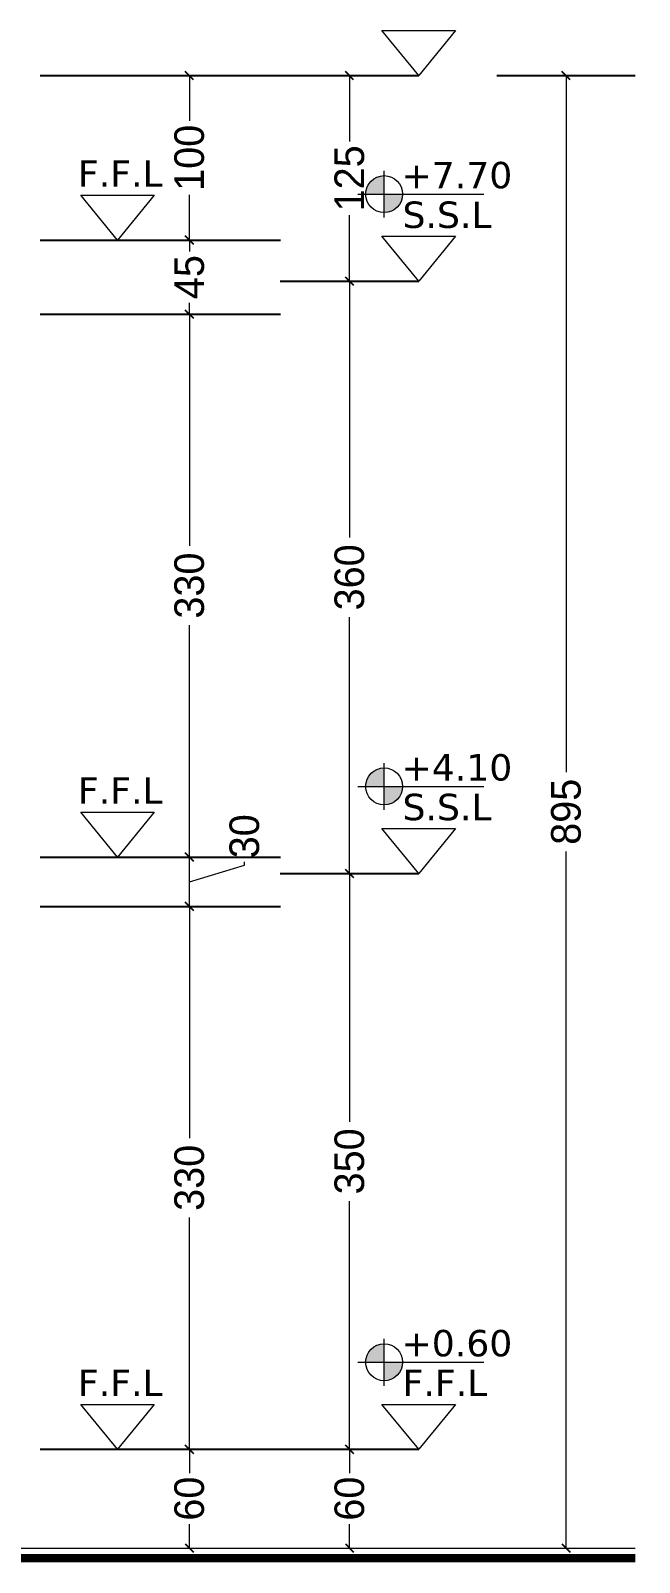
# Model space of a CAD drawing. Header units: centimetres. Extents: x 7997 to 116674, y 1017 to 13844.
# Drawn here: x 71477 to 71847, y 8906 to 9837 of the extents above; entities that cross this region are included whole.
import ezdxf

# ---------------------------------------------------------------- set-up
doc = ezdxf.new("R2010")
doc.units = ezdxf.units.CM
doc.header["$LTSCALE"] = 200
doc.header["$PDMODE"] = 2
doc.linetypes.add('CENTER2', pattern=[1.125, 0.75, -0.125, 0.125, -0.125])
for name, color, linetype in [('AXIS', 9, 'CENTER2'), ('DIM', 11, 'Continuous'), ('STEP', 7, 'Continuous')]:
    doc.layers.add(name, color=color, linetype=linetype)
for name, color, linetype, lineweight in [('HAT', 8, 'Continuous', 9), ('Level 10', 7, 'Continuous', 0), ('TEXT', 6, 'Continuous', 18), ('WALL', 3, 'Continuous', 25)]:
    doc.layers.add(name, color=color, linetype=linetype, lineweight=lineweight)
doc.styles.add('sheet notes', font='verdana.ttf')
doc.styles.add('T2', font='')
doc.styles.get('T2').set_extended_font_data('Elisia')
doc.dimstyles.new('NORMAL', dxfattribs={"dimtxt": 18, "dimasz": 5, "dimexe": 5, "dimexo": 5, "dimgap": 1, "dimtad": 0, "dimdec": 0, "dimdsep": 46, "dimtxsty": 'T2', "dimblk1": 'OBLIQUE', "dimblk2": 'OBLIQUE', "dimsah": 1, "dimcen": 0.09, "dimclrd": 4, "dimclre": 4, "dimclrt": 6, "dimadec": 0, "dimazin": 0, "dimtfac": 1, "dimtdec": 0, "dimtofl": 0, "dimtmove": 1, "dimatfit": 2, "dimldrblk": 'OPEN30', "dimfxl": 0, "dimtolj": 1, "dimtzin": 0, "dimlwd": 5, "dimlwe": 5, "dimarcsym": 0})

# ---------------------------------------------------------------- blocks, each defined once
blk = doc.blocks.new('SDF')
at = {"layer": 'TEXT'}
h = blk.add_hatch(color=256, dxfattribs=at)
h.paths.add_polyline_path([(0, 0.05), (-11.25, 0.05, -0.414214), (0, 11.3)])
h.paths.add_polyline_path([(0, 0.05), (11.25, 0.05, -0.414214), (0, -11.2)])
for p, q in [((0, -14.21), (0, 14.21)), ((-16.06, 0.05), (60.5, 0.05))]:
    blk.add_line(p, q, dxfattribs=at)
blk.add_circle((0, 0.05), 11.25, dxfattribs=at)
blk = doc.blocks.new('_OBLIQUE')
at = {"color": 0, "linetype": 'ByBlock'}
blk.add_line((-0.5, -0.5), (0.5, 0.5), dxfattribs=at)
blk = doc.blocks.new('*D948')
at = {"layer": 'Defpoints', "color": 0, "transparency": 16777216}
for p in [(71670.4, 8974.77), (71670.4, 8974.77), (71670.4, 8914.77)]:
    blk.add_point(p, dxfattribs=at)
at = {"layer": 'WALL', "color": 4, "lineweight": 5, "transparency": 16777216}
for p, q in [((71670.4, 8974.77), (71670.4, 8960.34)), ((71670.4, 8914.77), (71670.4, 8929.2))]:
    blk.add_line(p, q, dxfattribs=at)
at = {"layer": 'WALL', "color": 4, "lineweight": 5, "transparency": 16777216, "xscale": 5, "yscale": 5, "zscale": 5}
for p, rotation in [((71670.4, 8974.77), 90), ((71670.4, 8914.77), 270)]:
    blk.add_blockref('_OBLIQUE', p, dxfattribs=dict(at, rotation=rotation))
at = {"layer": 'WALL', "color": 6, "transparency": 16777216, "insert": (71670.4, 8944.77), "char_height": 18, "attachment_point": 5, "rotation": 90, "style": 'T2'}
blk.add_mtext('\\A1;60', dxfattribs=at)
blk = doc.blocks.new('_Open30')
at = {"color": 0, "linetype": 'ByBlock', "lineweight": -2}
for p, q in [((-1, 0.27), (0, 0)), ((0, 0), (-1, -0.27)), ((0, 0), (-1, 0))]:
    blk.add_line(p, q, dxfattribs=at)
blk = doc.blocks.new('*D949')
at = {"layer": 'Defpoints', "color": 0, "transparency": 16777216}
for p in [(71802.06, 9809.77), (71802.06, 9809.77), (71802.06, 8914.77)]:
    blk.add_point(p, dxfattribs=at)
at = {"layer": 'WALL', "color": 4, "lineweight": 5, "transparency": 16777216}
for p, q in [((71802.06, 9809.77), (71802.06, 9386.41)), ((71802.06, 8914.77), (71802.06, 9338.12))]:
    blk.add_line(p, q, dxfattribs=at)
at = {"layer": 'WALL', "color": 4, "lineweight": 5, "transparency": 16777216, "xscale": 5, "yscale": 5, "zscale": 5}
for p, rotation in [((71802.06, 9809.77), 90), ((71802.06, 8914.77), 270)]:
    blk.add_blockref('_OBLIQUE', p, dxfattribs=dict(at, rotation=rotation))
at = {"layer": 'WALL', "color": 6, "transparency": 16777216, "insert": (71802.06, 9362.27), "char_height": 18, "attachment_point": 5, "rotation": 90, "style": 'T2'}
blk.add_mtext('\\A1;895', dxfattribs=at)
blk = doc.blocks.new('*D950')
at = {"layer": 'Defpoints', "color": 0, "transparency": 16777216}
for p in [(71573.06, 8974.77), (71573.06, 8974.77), (71573.06, 8914.77)]:
    blk.add_point(p, dxfattribs=at)
at = {"layer": 'WALL', "color": 4, "lineweight": 5, "transparency": 16777216}
for p, q in [((71573.06, 8974.77), (71573.06, 8960.34)), ((71573.06, 8914.77), (71573.06, 8929.2))]:
    blk.add_line(p, q, dxfattribs=at)
at = {"layer": 'WALL', "color": 4, "lineweight": 5, "transparency": 16777216, "xscale": 5, "yscale": 5, "zscale": 5}
for p, rotation in [((71573.06, 8974.77), 90), ((71573.06, 8914.77), 270)]:
    blk.add_blockref('_OBLIQUE', p, dxfattribs=dict(at, rotation=rotation))
at = {"layer": 'WALL', "color": 6, "transparency": 16777216, "insert": (71573.06, 8944.77), "char_height": 18, "attachment_point": 5, "rotation": 90, "style": 'T2'}
blk.add_mtext('\\A1;60', dxfattribs=at)
blk = doc.blocks.new('*D951')
at = {"layer": 'Defpoints', "color": 0, "transparency": 16777216}
for p in [(71573.06, 9334.77), (71573.06, 9334.77), (71573.06, 9304.77)]:
    blk.add_point(p, dxfattribs=at)
at = {"layer": 'WALL', "color": 4, "lineweight": 5, "transparency": 16777216}
for p, q in [((71573.06, 9304.77), (71573.06, 9334.77)), ((71573.06, 9319.77), (71606.56, 9329.82)), ((71606.56, 9329.82), (71606.56, 9331.82))]:
    blk.add_line(p, q, dxfattribs=at)
at = {"layer": 'WALL', "color": 4, "lineweight": 5, "transparency": 16777216, "xscale": 5, "yscale": 5, "zscale": 5}
for p, rotation in [((71573.06, 9334.77), 90), ((71573.06, 9304.77), 270)]:
    blk.add_blockref('_OBLIQUE', p, dxfattribs=dict(at, rotation=rotation))
at = {"layer": 'WALL', "color": 6, "transparency": 16777216, "insert": (71606.56, 9347.39), "char_height": 18, "attachment_point": 5, "rotation": 90, "style": 'T2'}
blk.add_mtext('\\A1;30', dxfattribs=at)
blk = doc.blocks.new('*D952')
at = {"layer": 'Defpoints', "color": 0, "transparency": 16777216}
for p in [(71573.06, 9709.77), (71573.06, 9709.77), (71573.06, 9664.77)]:
    blk.add_point(p, dxfattribs=at)
at = {"layer": 'WALL', "color": 4, "lineweight": 5, "transparency": 16777216}
for p, q in [((71573.06, 9709.77), (71573.06, 9702.84)), ((71573.06, 9664.77), (71573.06, 9671.7))]:
    blk.add_line(p, q, dxfattribs=at)
at = {"layer": 'WALL', "color": 4, "lineweight": 5, "transparency": 16777216, "xscale": 5, "yscale": 5, "zscale": 5}
for p, rotation in [((71573.06, 9709.77), 90), ((71573.06, 9664.77), 270)]:
    blk.add_blockref('_OBLIQUE', p, dxfattribs=dict(at, rotation=rotation))
at = {"layer": 'WALL', "color": 6, "transparency": 16777216, "insert": (71573.06, 9687.27), "char_height": 18, "attachment_point": 5, "rotation": 90, "style": 'T2'}
blk.add_mtext('\\A1;45', dxfattribs=at)
blk = doc.blocks.new('*D953')
at = {"layer": 'Defpoints', "color": 0, "transparency": 16777216}
for p in [(71573.06, 9304.77), (71603.7, 9304.77), (71573.06, 8974.77)]:
    blk.add_point(p, dxfattribs=at)
at = {"layer": 'DIM', "color": 4, "lineweight": 5, "transparency": 16777216}
for p, q in [((71598.7, 9304.77), (71568.06, 9304.77)), ((71573.06, 9304.77), (71573.06, 9163.91)), ((71573.06, 8974.77), (71573.06, 9115.62))]:
    blk.add_line(p, q, dxfattribs=at)
at = {"layer": 'DIM', "color": 4, "lineweight": 5, "transparency": 16777216, "xscale": 5, "yscale": 5, "zscale": 5}
for p, rotation in [((71573.06, 9304.77), 90), ((71573.06, 8974.77), 270)]:
    blk.add_blockref('_OBLIQUE', p, dxfattribs=dict(at, rotation=rotation))
at = {"layer": 'DIM', "color": 6, "transparency": 16777216, "insert": (71573.06, 9139.77), "char_height": 18, "attachment_point": 5, "rotation": 90, "style": 'T2'}
blk.add_mtext('\\A1;330', dxfattribs=at)
blk = doc.blocks.new('*D954')
at = {"layer": 'Defpoints', "color": 0, "transparency": 16777216}
for p in [(71573.06, 9664.77), (71603.7, 9664.77), (71573.06, 9334.77)]:
    blk.add_point(p, dxfattribs=at)
at = {"layer": 'DIM', "color": 4, "lineweight": 5, "transparency": 16777216}
for p, q in [((71598.7, 9664.77), (71568.06, 9664.77)), ((71573.06, 9664.77), (71573.06, 9523.91)), ((71573.06, 9334.77), (71573.06, 9475.62))]:
    blk.add_line(p, q, dxfattribs=at)
at = {"layer": 'DIM', "color": 4, "lineweight": 5, "transparency": 16777216, "xscale": 5, "yscale": 5, "zscale": 5}
for p, rotation in [((71573.06, 9664.77), 90), ((71573.06, 9334.77), 270)]:
    blk.add_blockref('_OBLIQUE', p, dxfattribs=dict(at, rotation=rotation))
at = {"layer": 'DIM', "color": 6, "transparency": 16777216, "insert": (71573.06, 9499.77), "char_height": 18, "attachment_point": 5, "rotation": 90, "style": 'T2'}
blk.add_mtext('\\A1;330', dxfattribs=at)
blk = doc.blocks.new('*D971')
at = {"layer": 'Defpoints', "color": 0, "transparency": 16777216}
for p in [(71571.38, 9809.77), (71573.06, 9809.77), (71573.06, 9709.77)]:
    blk.add_point(p, dxfattribs=at)
at = {"layer": 'DIM', "color": 4, "lineweight": 5, "transparency": 16777216}
for p, q in [((71573.06, 9809.77), (71573.06, 9782.2)), ((71576.38, 9809.77), (71578.06, 9809.77)), ((71573.06, 9709.77), (71573.06, 9737.34))]:
    blk.add_line(p, q, dxfattribs=at)
at = {"layer": 'DIM', "color": 4, "lineweight": 5, "transparency": 16777216, "xscale": 5, "yscale": 5, "zscale": 5}
for p, rotation in [((71573.06, 9809.77), 90), ((71573.06, 9709.77), 270)]:
    blk.add_blockref('_OBLIQUE', p, dxfattribs=dict(at, rotation=rotation))
at = {"layer": 'DIM', "color": 6, "transparency": 16777216, "insert": (71573.06, 9759.77), "char_height": 18, "attachment_point": 5, "rotation": 90, "style": 'T2'}
blk.add_mtext('\\A1;100', dxfattribs=at)
blk = doc.blocks.new('*D972')
at = {"layer": 'Defpoints', "color": 0, "transparency": 16777216}
for p in [(71670.4, 9324.77), (71670.4, 9324.77), (71670.4, 8974.77)]:
    blk.add_point(p, dxfattribs=at)
at = {"layer": 'DIM', "color": 4, "lineweight": 5, "transparency": 16777216}
for p, q in [((71670.4, 9324.77), (71670.4, 9173.91)), ((71670.4, 8974.77), (71670.4, 9125.62))]:
    blk.add_line(p, q, dxfattribs=at)
at = {"layer": 'DIM', "color": 4, "lineweight": 5, "transparency": 16777216, "xscale": 5, "yscale": 5, "zscale": 5}
for p, rotation in [((71670.4, 9324.77), 90), ((71670.4, 8974.77), 270)]:
    blk.add_blockref('_OBLIQUE', p, dxfattribs=dict(at, rotation=rotation))
at = {"layer": 'DIM', "color": 6, "transparency": 16777216, "insert": (71670.4, 9149.77), "char_height": 18, "attachment_point": 5, "rotation": 90, "style": 'T2'}
blk.add_mtext('\\A1;350', dxfattribs=at)
blk = doc.blocks.new('*D973')
at = {"layer": 'Defpoints', "color": 0, "transparency": 16777216}
for p in [(71670.4, 9684.77), (71670.4, 9684.77), (71670.4, 9324.77)]:
    blk.add_point(p, dxfattribs=at)
at = {"layer": 'DIM', "color": 4, "lineweight": 5, "transparency": 16777216}
for p, q in [((71670.4, 9684.77), (71670.4, 9528.91)), ((71670.4, 9324.77), (71670.4, 9480.62))]:
    blk.add_line(p, q, dxfattribs=at)
at = {"layer": 'DIM', "color": 4, "lineweight": 5, "transparency": 16777216, "xscale": 5, "yscale": 5, "zscale": 5}
for p, rotation in [((71670.4, 9684.77), 90), ((71670.4, 9324.77), 270)]:
    blk.add_blockref('_OBLIQUE', p, dxfattribs=dict(at, rotation=rotation))
at = {"layer": 'DIM', "color": 6, "transparency": 16777216, "insert": (71670.4, 9504.77), "char_height": 18, "attachment_point": 5, "rotation": 90, "style": 'T2'}
blk.add_mtext('\\A1;360', dxfattribs=at)
blk = doc.blocks.new('*D974')
at = {"layer": 'Defpoints', "color": 0, "transparency": 16777216}
for p in [(71670.4, 9809.77), (71670.4, 9809.77), (71670.4, 9684.77)]:
    blk.add_point(p, dxfattribs=at)
at = {"layer": 'DIM', "color": 4, "lineweight": 5, "transparency": 16777216}
for p, q in [((71670.4, 9809.77), (71670.4, 9769.7)), ((71670.4, 9684.77), (71670.4, 9724.84))]:
    blk.add_line(p, q, dxfattribs=at)
at = {"layer": 'DIM', "color": 4, "lineweight": 5, "transparency": 16777216, "xscale": 5, "yscale": 5, "zscale": 5}
for p, rotation in [((71670.4, 9809.77), 90), ((71670.4, 9684.77), 270)]:
    blk.add_blockref('_OBLIQUE', p, dxfattribs=dict(at, rotation=rotation))
at = {"layer": 'DIM', "color": 6, "transparency": 16777216, "insert": (71670.4, 9747.27), "char_height": 18, "attachment_point": 5, "rotation": 90, "style": 'T2'}
blk.add_mtext('\\A1;125', dxfattribs=at)

msp = doc.modelspace()

# ---------------------------------------------------------------- linework, layer by layer
at = {"layer": 'AXIS'}
for p, q in [((69457.2783, 9809.7671), (71628.4998, 9809.7671)), ((69457.2783, 9709.7671), (71628.4998, 9709.7671)), ((69457.2783, 9664.7671), (71628.4998, 9664.7671)), ((69457.2783, 9334.7671), (71628.4998, 9334.7671)), ((69457.2783, 9304.7671), (71628.4998, 9304.7671)), ((69457.2783, 8974.7671), (71628.4998, 8974.7671))]:
    msp.add_line(p, q, dxfattribs=at)
at = {"layer": 'HAT'}
for points in [[(71690.1583, 9837.0808), (71734.7691, 9837.0808), (71712.4637, 9809.7671)], [(71507.0147, 9737.0808), (71551.6255, 9737.0808), (71529.3201, 9709.7671)], [(71690.1583, 9712.0808), (71734.7691, 9712.0808), (71712.4637, 9684.7671)], [(71507.0147, 9362.0808), (71551.6255, 9362.0808), (71529.3201, 9334.7671)], [(71690.1583, 9352.0808), (71734.7691, 9352.0808), (71712.4637, 9324.7671)], [(71507.0147, 9002.0808), (71551.6255, 9002.0808), (71529.3201, 8974.7671)], [(71690.1583, 9002.0808), (71734.7691, 9002.0808), (71712.4637, 8974.7671)]]:
    msp.add_lwpolyline(points, close=True, dxfattribs=at)
at = {"layer": 'Level 10'}
msp.add_line((69457.2783, 8914.7671), (71844.1228, 8914.7671), dxfattribs=at)
at = {"layer": 'Level 10', "const_width": 5}
msp.add_lwpolyline([(71844.1228, 8908.5375), (69457.2783, 8908.5375)], dxfattribs=at)
at = {"layer": 'STEP'}
for p, q in [((71529.3201, 9809.7671), (71613.4389, 9809.7671)), ((71628.3449, 9809.7671), (71712.4637, 9809.7671)), ((71760.0041, 9809.7671), (71844.1228, 9809.7671)), ((71529.3201, 9709.7671), (71613.4389, 9709.7671)), ((71628.3449, 9684.7671), (71712.4637, 9684.7671)), ((71529.3201, 9664.7671), (71613.4389, 9664.7671)), ((71529.3201, 9334.7671), (71613.4389, 9334.7671)), ((71628.3449, 9324.7671), (71712.4637, 9324.7671)), ((71529.3201, 9304.7671), (71613.4389, 9304.7671)), ((71529.3201, 8974.7671), (71613.4389, 8974.7671)), ((71628.3449, 8974.7671), (71712.4637, 8974.7671))]:
    msp.add_line(p, q, dxfattribs=at)

# ---------------------------------------------------------------- block references
at = {"layer": 'DIM'}
for p in [(71691.4792, 9737.6407), (71691.4792, 9377.6407), (71691.4792, 9027.6407)]:
    msp.add_blockref('SDF', p, dxfattribs=at)

# ---------------------------------------------------------------- texts
at = {"layer": 'TEXT', "style": 'sheet notes'}
for s, p in [('F.F.L', (71505.2955, 9742.1681)), ('+7.70', (71701.9766, 9741.2756)), ('S.S.L', (71702.642, 9717.1681)), ('+4.10', (71701.9766, 9381.2756)), ('F.F.L', (71505.2955, 9367.1681)), ('S.S.L', (71702.642, 9357.1681)), ('+0.60', (71701.9766, 9031.2756)), ('F.F.L', (71505.2955, 9007.1681)), ('F.F.L', (71702.642, 9007.1681))]:
    msp.add_text(s, height=16.03652, dxfattribs=at).set_placement(p)

# ---------------------------------------------------------------- dimensions: what is measured, and where the dimension line sits
at = {"layer": 'DIM'}
for base, p1, p2, picture, middle in [((71573.0578, 9809.7671), (71573.0578, 9709.7671), (71571.3795, 9809.7671), '*D971', (71573.0578, 9759.7671)), ((71670.4043, 9809.7671), (71670.4043, 9684.7671), (71670.4043, 9809.7671), '*D974', (71670.4043, 9747.2671)), ((71670.4043, 9684.7671), (71670.4043, 9324.7671), (71670.4043, 9684.7671), '*D973', (71670.4043, 9504.7671)), ((71573.0578, 9664.7671), (71573.0578, 9334.7671), (71603.7004, 9664.7671), '*D954', (71573.0578, 9499.7671)), ((71670.4043, 9324.7671), (71670.4043, 8974.7671), (71670.4043, 9324.7671), '*D972', (71670.4043, 9149.7671)), ((71573.0578, 9304.7671), (71573.0578, 8974.7671), (71603.7004, 9304.7671), '*D953', (71573.0578, 9139.7671))]:
    dim = msp.add_linear_dim(base=base, p1=p1, p2=p2, angle=90, dimstyle='NORMAL', dxfattribs=at)
    dim.commit()
    dim.dimension.update_dxf_attribs({"geometry": picture, "text_midpoint": middle})
at = {"layer": 'WALL'}
for base, p1, p2, picture, middle in [((71802.0634, 9809.7671), (71802.0634, 8914.7671), (71802.0634, 9809.7671), '*D949', (71802.0634, 9362.2671)), ((71573.0578, 9709.7671), (71573.0578, 9664.7671), (71573.0578, 9709.7671), '*D952', (71573.0578, 9687.2671)), ((71573.0578, 9334.7671), (71573.0578, 9304.7671), (71573.0578, 9334.7671), '*D951', (71606.5578, 9332.8171)), ((71573.0578, 8974.7671), (71573.0578, 8914.7671), (71573.0578, 8974.7671), '*D950', (71573.0578, 8944.7671)), ((71670.4043, 8974.7671), (71670.4043, 8914.7671), (71670.4043, 8974.7671), '*D948', (71670.4043, 8944.7671))]:
    dim = msp.add_linear_dim(base=base, p1=p1, p2=p2, angle=90, dimstyle='NORMAL', dxfattribs=at)
    dim.commit()
    dim.dimension.update_dxf_attribs({"geometry": picture, "text_midpoint": middle})

doc.saveas('drawing.dxf')
